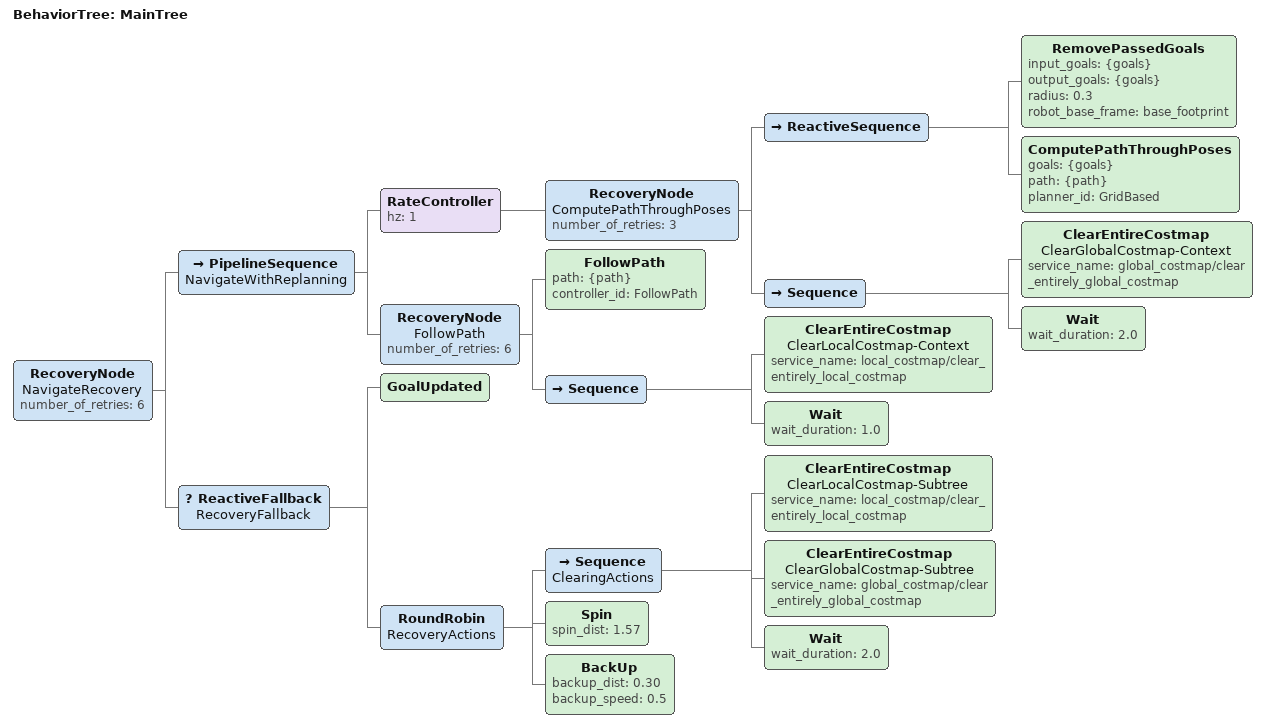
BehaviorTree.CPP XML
<?xml version="1.0" encoding="UTF-8"?>
<root BTCPP_format="3"
      main_tree_to_execute="MainTree">
  <BehaviorTree ID="MainTree">
    <RecoveryNode name="NavigateRecovery"
                  number_of_retries="6">
      <PipelineSequence name="NavigateWithReplanning">
        <RateController hz="1">
          <RecoveryNode name="ComputePathThroughPoses"
                        number_of_retries="3">
            <ReactiveSequence>
              <RemovePassedGoals input_goals="{goals}"
                                 output_goals="{goals}"
                                 radius="0.3"
                                 robot_base_frame="base_footprint"/>
              <ComputePathThroughPoses goals="{goals}"
                                       path="{path}"
                                       planner_id="GridBased"/>
            </ReactiveSequence>
            <Sequence>
              <ClearEntireCostmap name="ClearGlobalCostmap-Context"
                                  service_name="global_costmap/clear_entirely_global_costmap"/>
              <Wait wait_duration="2.0"/>
            </Sequence>
          </RecoveryNode>
        </RateController>
        <RecoveryNode name="FollowPath"
                      number_of_retries="6">
          <FollowPath path="{path}"
                      controller_id="FollowPath"/>
          <Sequence>
            <ClearEntireCostmap name="ClearLocalCostmap-Context"
                                service_name="local_costmap/clear_entirely_local_costmap"/>
            <Wait wait_duration="1.0"/>
          </Sequence>
        </RecoveryNode>
      </PipelineSequence>
      <ReactiveFallback name="RecoveryFallback">
        <GoalUpdated/>
        <RoundRobin name="RecoveryActions">
          <Sequence name="ClearingActions">
            <ClearEntireCostmap name="ClearLocalCostmap-Subtree"
                                service_name="local_costmap/clear_entirely_local_costmap"/>
            <ClearEntireCostmap name="ClearGlobalCostmap-Subtree"
                                service_name="global_costmap/clear_entirely_global_costmap"/>
            <Wait wait_duration="2.0"/>
          </Sequence>
          <Spin spin_dist="1.57"/>
          <BackUp backup_dist="0.30" backup_speed="0.5"/>
        </RoundRobin>
      </ReactiveFallback>
    </RecoveryNode>
  </BehaviorTree>
</root>
